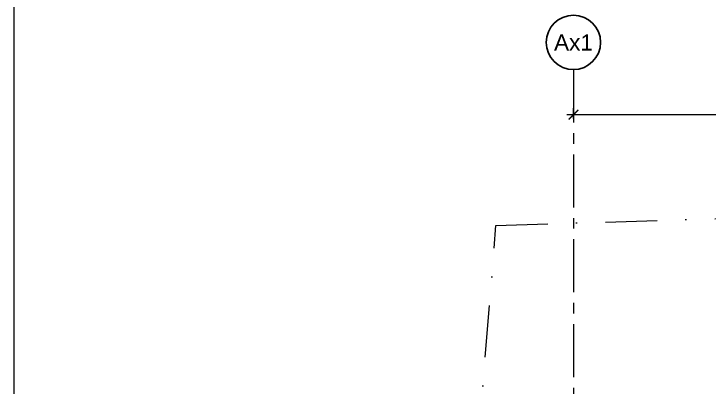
# Model space of a CAD drawing. Header units: centimetres. Extents: x 99002 to 104403, y -55119 to -48358.
# Drawn here: x 99002 to 100067, y -49769 to -49197 of the extents above; entities that cross this region are included whole.
import ezdxf
from ezdxf.enums import TextEntityAlignment as Align

# ---------------------------------------------------------------- set-up
doc = ezdxf.new("R2010")
doc.units = ezdxf.units.CM
doc.header["$LTSCALE"] = 50
doc.header["$MEASUREMENT"] = 0
for name, pattern in [('AXES', [2, 1.25, -0.25, 0.25, -0.25]), ('CACHE', [0.375, 0.25, -0.125]), ('Dot & Dashed', [335.138881, 158.75, -88.194444, 0, -88.194437])]:
    doc.linetypes.add(name, pattern=pattern)
doc.layers.get('0').update_dxf_attribs({"color": 8})
doc.layers.add('AXES', color=10, linetype='AXES')
doc.layers.add('BETON CACHE', color=4, linetype='CACHE', lineweight=5)
doc.layers.add('MACONNERIE COUPE', color=7, linetype='Continuous', lineweight=30)
doc.layers.add('FMULT', color=150, linetype='Continuous', plot=False)
doc.styles.add('FN_TEXT_1.50', font='arial.ttf', dxfattribs={"height": 10})
doc.styles.add('RS_TEXT_1.50', font='arial.ttf', dxfattribs={"height": 12.5})
doc.styles.add('RS_TXT_100', font='arial.ttf', dxfattribs={"height": 25})
doc.dimstyles.new('RS_100CM_LINEAIRE', dxfattribs={"dimscale": 10, "dimtxt": 25, "dimasz": 1.5, "dimexe": 1, "dimexo": 2.5, "dimgap": 1, "dimtad": 1, "dimdec": 1, "dimrnd": 0.5, "dimdsep": 46, "dimtxsty": 'RS_TXT_100', "dimblk1": 'ARCHTICK', "dimblk2": 'ARCHTICK', "dimsah": 1, "dimcen": 2.5, "dimdle": 1, "dimclrt": 4, "dimadec": 0, "dimazin": 2, "dimtfac": 1, "dimtdec": 1, "dimtix": 1, "dimtmove": 2, "dimatfit": 3, "dimfxl": 1, "dimtolj": 1, "dimtzin": 0, "dimarcsym": 0})

# ---------------------------------------------------------------- blocks, each defined once
blk = doc.blocks.new('AXES_FN')
at = {"color": 0, "linetype": 'Continuous'}
blk.add_circle((0, 15), 22.18, dxfattribs=at)
at = {"color": 0, "style": 'FN_TEXT_1.50'}
blk.add_attdef('AXES', text='', height=12.5, dxfattribs=at).set_placement((-48.89, 20.63), align=Align.MIDDLE_CENTER)
blk = doc.blocks.new('_ArchTick')
at = {"color": 0, "linetype": 'ByBlock', "const_width": 0.15}
blk.add_lwpolyline([(-0.5, -0.5), (0.5, 0.5)], dxfattribs=at)
blk = doc.blocks.new('*D247')
at = {"layer": 'AXES', "color": 0, "linetype": 'Continuous', "lineweight": -2, "ltscale": 0.5, "transparency": 16777216}
for p, q in [((70898.4, -40389.7), (70898.4, -40373.7)), ((71668.4, -40389.7), (71668.4, -40373.7)), ((70888.4, -40383.7), (71678.4, -40383.7))]:
    blk.add_line(p, q, dxfattribs=at)
at = {"layer": 'Defpoints', "color": 0, "linetype": 'Continuous', "ltscale": 0.5, "transparency": 16777216}
for p in [(71668.4, -40383.7), (70898.4, -40414.7), (71668.4, -40414.7)]:
    blk.add_point(p, dxfattribs=at)
at = {"layer": 'AXES', "color": 0, "linetype": 'Continuous', "lineweight": -2, "ltscale": 0.5, "transparency": 16777216, "xscale": 15, "yscale": 15, "zscale": 15, "rotation": 180}
blk.add_blockref('_ArchTick', (70898.4, -40383.7), dxfattribs=at)
at = {"layer": 'AXES', "color": 0, "linetype": 'Continuous', "lineweight": -2, "ltscale": 0.5, "transparency": 16777216, "xscale": 15, "yscale": 15, "zscale": 15}
blk.add_blockref('_ArchTick', (71668.4, -40383.7), dxfattribs=at)
at = {"layer": 'AXES', "color": 4, "linetype": 'Continuous', "lineweight": 5, "ltscale": 0.5, "transparency": 16777216, "insert": (71283.4, -40360.9), "char_height": 25, "attachment_point": 5, "style": 'RS_TXT_100'}
blk.add_mtext('\\A1;770', dxfattribs=at)
blk = doc.blocks.new('A$Cb79da119')
at = {"layer": 'AXES', "lineweight": 5, "ltscale": 1.3}
blk.add_line((-1265, 1580), (-1265, -1500), dxfattribs=at)
at = {"layer": 'AXES', "linetype": 'ByBlock'}
ref = blk.add_blockref('AXES_FN', (-1265, 1593.46), dxfattribs=dict(at, xscale=1.875, yscale=1.875, zscale=1.875))
ref.add_attrib('AXES', 'Ax1', dxfattribs={"layer": '0', "color": 0, "height": 24.75, "style": 'RS_TEXT_1.50'}).set_placement((-1265, 1621.58), align=Align.MIDDLE)
at = {"layer": 'AXES', "linetype": 'Continuous', "lineweight": 5, "ltscale": 0.5}
dim = blk.add_linear_dim(base=(-495, 1511.07), p1=(-1265, 1480), p2=(-495, 1480), dimstyle='RS_100CM_LINEAIRE', dxfattribs=at)
dim.commit()
dim.dimension.update_dxf_attribs({"geometry": '*D247', "text_midpoint": (-880, 1533.83), "insert": (-72163.45, 41894.73)})

msp = doc.modelspace()

# ---------------------------------------------------------------- linework, layer by layer
at = {"layer": 'BETON CACHE', "color": 232, "linetype": 'Dot & Dashed', "ltscale": 0.01}
msp.add_lwpolyline([(103999.97, -54847.46), (102686.73, -54807.71), (99339.48, -54401.92), (99740.58, -49521.26), (103389.86, -49407.74), (103979.26, -49414.31)], close=True, dxfattribs=at)
at = {"layer": 'FMULT', "lineweight": 5, "ltscale": 0.5}
msp.add_lwpolyline([(99001.91, -55119.47), (104297.68, -55119.47), (104297.68, -48775.25), (99001.91, -48775.25)], close=True, dxfattribs=at)

# ---------------------------------------------------------------- block references
at = {"layer": 'MACONNERIE COUPE', "lineweight": 5, "ltscale": 0.5}
msp.add_blockref('A$Cb79da119', (101124.34, -50862.36), dxfattribs=at)

doc.saveas('drawing.dxf')
